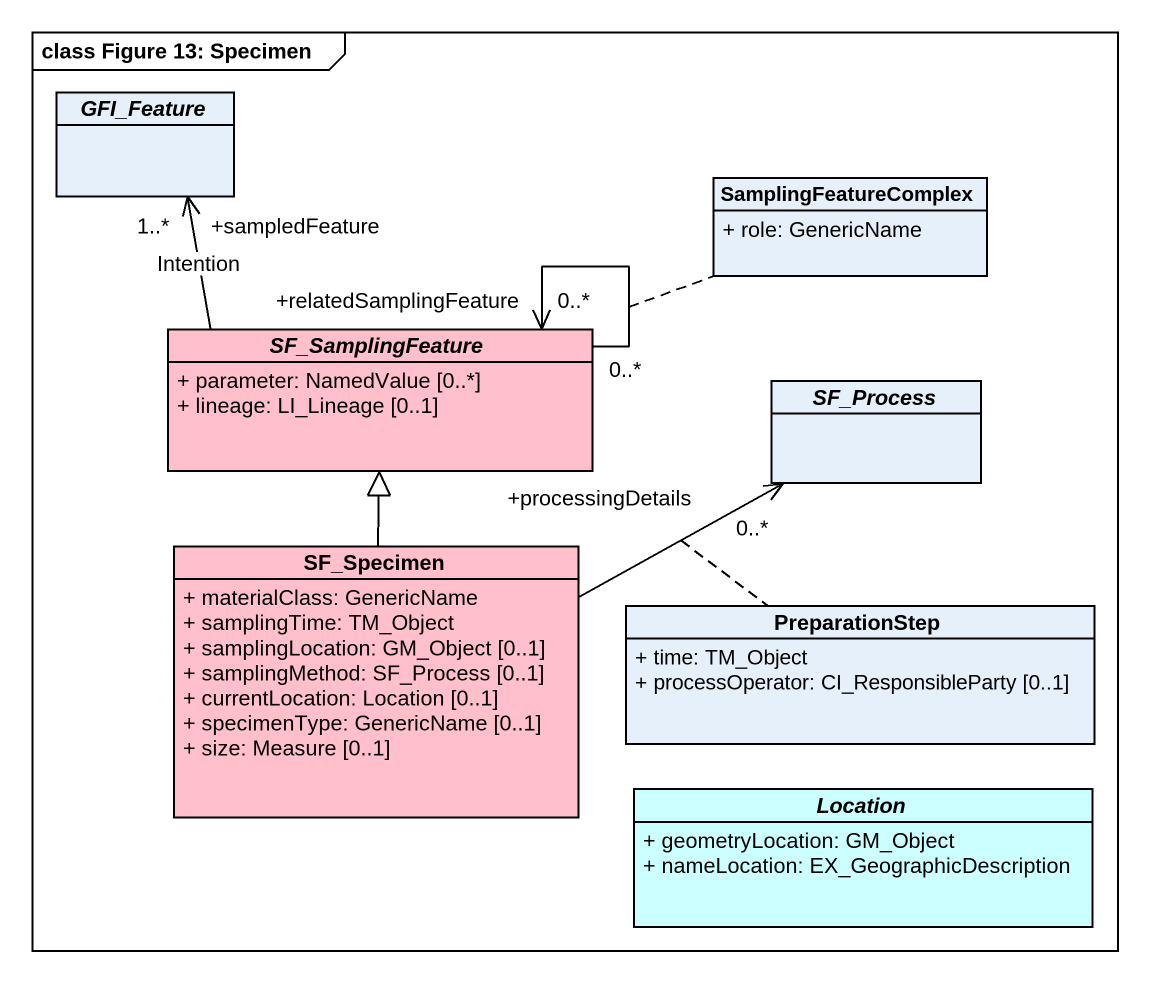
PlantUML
@startuml
mainframe class Figure 13: Specimen
hide circle
hide empty members
skinparam classAttributeIconSize 0
abstract class GFI_Feature
class SamplingFeatureComplex {
  + role: GenericName
}
abstract class SF_SamplingFeature #FFC0CB {
  + parameter: NamedValue [0..*]
  + lineage: LI_Lineage [0..1]
}
abstract class SF_Process
class SF_Specimen #FFC0CB {
  + materialClass: GenericName
  + samplingTime: TM_Object
  + samplingLocation: GM_Object [0..1]
  + samplingMethod: SF_Process [0..1]
  + currentLocation: Location [0..1]
  + specimenType: GenericName [0..1]
  + size: Measure [0..1]
}
class PreparationStep {
  + time: TM_Object
  + processOperator: CI_ResponsibleParty [0..1]
}
abstract class Location #CCFFFF {
  + geometryLocation: GM_Object
  + nameLocation: EX_GeographicDescription
}
SF_SamplingFeature -up-> "+sampledFeature\n1..*" GFI_Feature : Intention
SF_SamplingFeature "0..*" --> "+relatedSamplingFeature\n0..*" SF_SamplingFeature
(SF_SamplingFeature, SF_SamplingFeature) .. SamplingFeatureComplex
SF_Specimen -up-|> SF_SamplingFeature
SF_Specimen -right-> "+processingDetails\n0..*" SF_Process
(SF_Specimen, SF_Process) .. PreparationStep
@enduml
